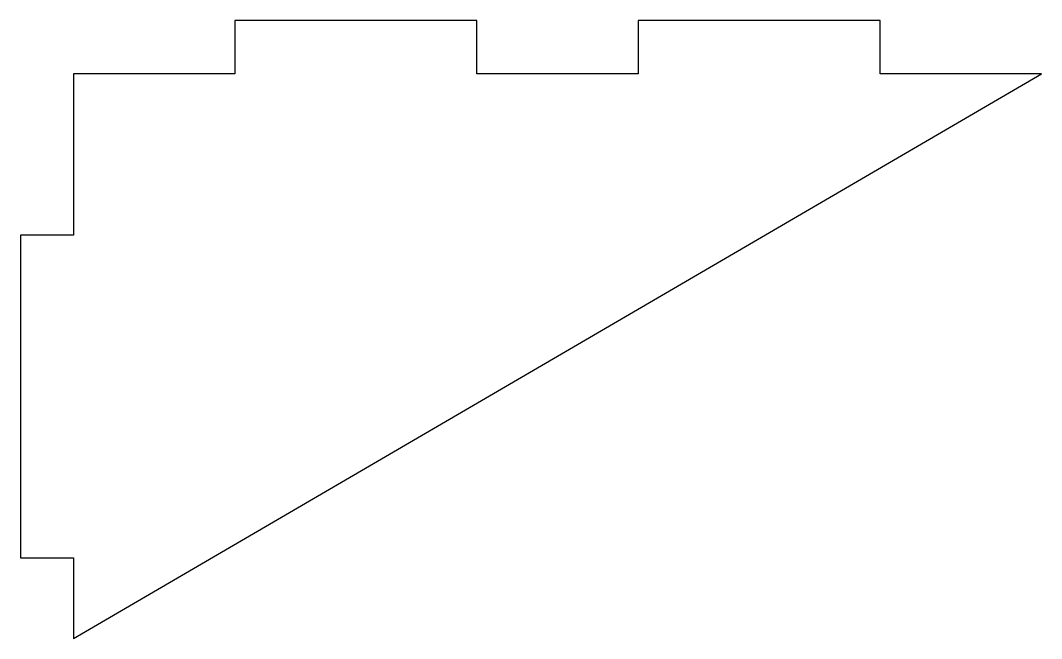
# Model space of a CAD drawing. Header units: millimetres. Extents: x -33.3 to 30, y -17.5 to 20.8.
import ezdxf

# ---------------------------------------------------------------- set-up
doc = ezdxf.new("R2010")
doc.units = ezdxf.units.MM

msp = doc.modelspace()

# ---------------------------------------------------------------- linework, layer by layer
at = {"color": 7, "linetype": 'Continuous', "lineweight": 25}
for p, q in [((-20, 20.8), (-20, 17.5)), ((-5, 20.8), (-20, 20.8)), ((-5, 17.5), (-5, 20.8)), ((5, 20.8), (5, 17.5)), ((20, 20.8), (5, 20.8)), ((20, 17.5), (20, 20.8)), ((-30, -17.5), (30, 17.5)), ((-30, 17.5), (-30, 7.5)), ((-20, 17.5), (-30, 17.5)), ((5, 17.5), (-5, 17.5)), ((30, 17.5), (20, 17.5)), ((-33.3, 7.5), (-33.3, -12.5)), ((-30, 7.5), (-33.3, 7.5)), ((-33.3, -12.5), (-30, -12.5)), ((-30, -12.5), (-30, -17.5))]:
    msp.add_line(p, q, dxfattribs=at)

doc.saveas('drawing.dxf')
